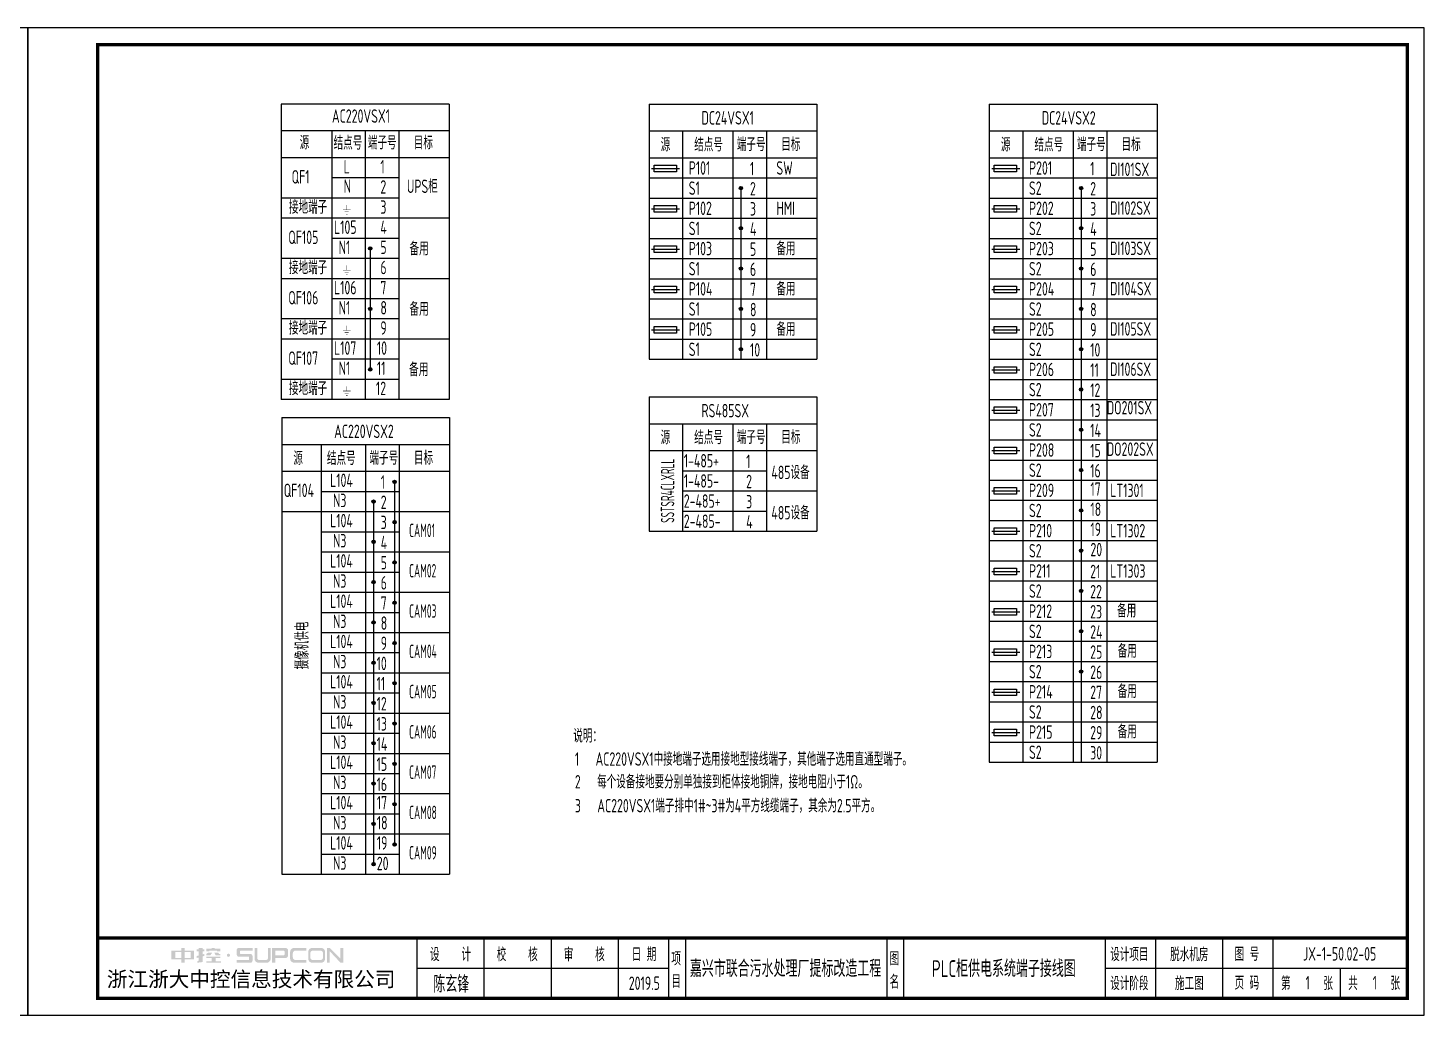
# Model space of a CAD drawing. Header units: millimetres. Extents: x 30557 to 235556, y -116603 to -73383.
# Drawn here: x 102610 to 106768, y -76323 to -73383 of the extents above; entities that cross this region are included whole.
import ezdxf
from ezdxf.enums import TextEntityAlignment as Align

# ---------------------------------------------------------------- set-up
doc = ezdxf.new("R2010")
doc.units = ezdxf.units.MM
doc.layers.add('1', color=3, linetype='Continuous')
doc.layers.add('文本层', color=2, linetype='Continuous')
doc.layers.add('_Drawing', color=7, linetype='Continuous', lineweight=25)
doc.styles.add('supcon', font='sceie.shx', dxfattribs={"width": 0.75, "height": 40, "bigfont": 'sceic.shx'})
doc.styles.add('Title', font='', dxfattribs={"height": 45})
doc.styles.get('Title').set_extended_font_data('SimHei')

# ---------------------------------------------------------------- blocks, each defined once
blk = doc.blocks.new('中控·SUPCON')
at = {"linetype": 'Continuous'}
h = blk.add_hatch(color=2, dxfattribs=at)
h.dxf.hatch_style = 1
h.paths.add_polyline_path([(34, 33), (20, 33), (20, 37), (15, 37), (15, 36), (15, 33), (0, 33), (0, 20), (13, 20), (15, 20), (15, 15), (20, 15), (20, 20), (22, 20), (34, 20)])
h.paths.add_polyline_path([(20, 30), (20, 31), (29, 31), (29, 22), (20, 22)], flags=16)
h.paths.add_polyline_path([(15, 30), (15, 22), (6, 22), (6, 31), (15, 31)], flags=16)
h.paths.add_polyline_path([(47, 32), (49, 32), (49, 35), (47, 35), (47, 37), (41, 37), (41, 35), (38, 35), (38, 32), (41, 32), (41, 25.8), (38, 25), (38, 22), (41, 22.8), (41, 18.3), (39, 17), (39, 15), (47, 16), (47, 24.5), (49, 25), (49, 28), (47, 27.5)])
h.paths.add_polyline_path([(61, 30), (55, 30), (52, 28), (52, 26), (58, 26)])
h.paths.add_polyline_path([(73, 28), (71, 28), (70, 30), (64, 30), (66, 26), (73, 26)])
h.paths.add_polyline_path([(73, 36), (64.6, 36), (64.6, 37), (60.4, 37), (60.4, 36), (52, 36), (52, 32), (56.8, 32), (56.8, 33.1), (68.2, 33.1), (68.2, 32), (73, 32)])
h.paths.add_polyline_path([(66, 22), (73, 22), (73, 24), (52, 24), (52, 22), (60, 22), (60, 17), (52, 17), (52, 15), (74, 15), (74, 17), (66, 17)])
h.paths.add_polyline_path([(82.7, 26.1, 1), (87.6, 26.1, 1)])
h.paths.add_polyline_path([(118, 28), (103.5, 28, -0.414214), (102.5, 29), (102.5, 32, -0.414214), (103.5, 33), (121, 33), (121, 37), (100.5, 37, 0.414214), (97.5, 34), (97.5, 27, 0.414214), (100.5, 24), (115, 24, -0.414214), (116, 23), (116, 20, -0.414214), (115, 19), (97.5, 19), (97.5, 15), (118, 15, 0.414214), (121, 18), (121, 25, 0.414214)])
h.paths.add_polyline_path([(128, 37), (124, 37), (124, 36), (124, 21, 0.414214), (130, 15), (142, 15, 0.414214), (148, 21), (148, 37), (144, 37), (144, 22, -0.414214), (141, 19), (131, 19, -0.414214), (128, 22)])
h.paths.add_polyline_path([(174, 26), (174, 33, 0.414214), (170, 37), (150, 37), (150, 36), (150, 15), (155, 15), (155, 22), (170, 22, 0.414214)])
h.paths.add_polyline_path([(167, 26), (155, 26), (155, 33), (167, 33, -0.414214), (169, 31), (169, 28, -0.414214)], flags=16)
h.paths.add_polyline_path([(201, 19), (185, 19, -0.414214), (181, 23), (181, 29, -0.414214), (185, 33), (201, 33), (201, 37), (183, 37, 0.414214), (177, 31), (177, 21, 0.414214), (183, 15), (201, 15)])
h.paths.add_polyline_path([(229, 21), (229, 31, 0.414214), (223, 37), (210, 37, 0.414214), (204, 31), (204, 21, 0.414214), (210, 15), (223, 15, 0.414214)])
h.paths.add_polyline_path([(207, 23), (207, 29, -0.414214), (211, 33), (222, 33, -0.414214), (226, 29), (226, 23, -0.414214), (222, 19), (211, 19, -0.414214)], flags=16)
h.paths.add_polyline_path([(236, 32.1), (252, 15), (256, 15), (256, 37), (252, 37), (252, 21), (236, 37), (232, 37), (232, 36), (232, 15), (236, 15)])
h = blk.add_hatch(color=2, dxfattribs=at)
h.dxf.hatch_style = 1
h.paths.add_polyline_path([(34, 33), (20, 33), (20, 37), (15, 37), (15, 36), (15, 33), (0, 33), (0, 20), (13, 20), (15, 20), (15, 15), (20, 15), (20, 20), (22, 20), (34, 20)])
h.paths.add_polyline_path([(20, 30), (20, 31), (29, 31), (29, 22), (20, 22)], flags=16)
h.paths.add_polyline_path([(15, 30), (15, 22), (6, 22), (6, 31), (15, 31)], flags=16)
h.paths.add_polyline_path([(47, 32), (49, 32), (49, 35), (47, 35), (47, 37), (41, 37), (41, 35), (38, 35), (38, 32), (41, 32), (41, 25.8), (38, 25), (38, 22), (41, 22.8), (41, 18.3), (39, 17), (39, 15), (47, 16), (47, 24.5), (49, 25), (49, 28), (47, 27.5)])
h.paths.add_polyline_path([(61, 30), (55, 30), (52, 28), (52, 26), (58, 26)])
h.paths.add_polyline_path([(73, 28), (71, 28), (70, 30), (64, 30), (66, 26), (73, 26)])
h.paths.add_polyline_path([(73, 36), (64.6, 36), (64.6, 37), (60.4, 37), (60.4, 36), (52, 36), (52, 32), (56.8, 32), (56.8, 33.1), (68.2, 33.1), (68.2, 32), (73, 32)])
h.paths.add_polyline_path([(66, 22), (73, 22), (73, 24), (52, 24), (52, 22), (60, 22), (60, 17), (52, 17), (52, 15), (74, 15), (74, 17), (66, 17)])
h.paths.add_polyline_path([(82.7, 26.1, 1), (87.6, 26.1, 1)])
h.paths.add_polyline_path([(118, 28), (103.5, 28, -0.414214), (102.5, 29), (102.5, 32, -0.414214), (103.5, 33), (121, 33), (121, 37), (100.5, 37, 0.414214), (97.5, 34), (97.5, 27, 0.414214), (100.5, 24), (115, 24, -0.414214), (116, 23), (116, 20, -0.414214), (115, 19), (97.5, 19), (97.5, 15), (118, 15, 0.414214), (121, 18), (121, 25, 0.414214)])
h.paths.add_polyline_path([(128, 37), (124, 37), (124, 36), (124, 21, 0.414214), (130, 15), (142, 15, 0.414214), (148, 21), (148, 37), (144, 37), (144, 22, -0.414214), (141, 19), (131, 19, -0.414214), (128, 22)])
h.paths.add_polyline_path([(174, 26), (174, 33, 0.414214), (170, 37), (150, 37), (150, 36), (150, 15), (155, 15), (155, 22), (170, 22, 0.414214)])
h.paths.add_polyline_path([(167, 26), (155, 26), (155, 33), (167, 33, -0.414214), (169, 31), (169, 28, -0.414214)], flags=16)
h.paths.add_polyline_path([(201, 19), (185, 19, -0.414214), (181, 23), (181, 29, -0.414214), (185, 33), (201, 33), (201, 37), (183, 37, 0.414214), (177, 31), (177, 21, 0.414214), (183, 15), (201, 15)])
h.paths.add_polyline_path([(229, 21), (229, 31, 0.414214), (223, 37), (210, 37, 0.414214), (204, 31), (204, 21, 0.414214), (210, 15), (223, 15, 0.414214)])
h.paths.add_polyline_path([(207, 23), (207, 29, -0.414214), (211, 33), (222, 33, -0.414214), (226, 29), (226, 23, -0.414214), (222, 19), (211, 19, -0.414214)], flags=16)
h.paths.add_polyline_path([(236, 32.1), (252, 15), (256, 15), (256, 37), (252, 37), (252, 21), (236, 37), (232, 37), (232, 36), (232, 15), (236, 15)])
h = blk.add_hatch(color=2, dxfattribs=at)
h.dxf.hatch_style = 1
h.paths.add_polyline_path([(34, 33), (20, 33), (20, 37), (15, 37), (15, 36), (15, 33), (0, 33), (0, 20), (13, 20), (15, 20), (15, 15), (20, 15), (20, 20), (22, 20), (34, 20)])
h.paths.add_polyline_path([(20, 30), (20, 31), (29, 31), (29, 22), (20, 22)], flags=16)
h.paths.add_polyline_path([(15, 30), (15, 22), (6, 22), (6, 31), (15, 31)], flags=16)
h.paths.add_polyline_path([(47, 32), (49, 32), (49, 35), (47, 35), (47, 37), (41, 37), (41, 35), (38, 35), (38, 32), (41, 32), (41, 25.8), (38, 25), (38, 22), (41, 22.8), (41, 18.3), (39, 17), (39, 15), (47, 16), (47, 24.5), (49, 25), (49, 28), (47, 27.5)])
h.paths.add_polyline_path([(61, 30), (55, 30), (52, 28), (52, 26), (58, 26)])
h.paths.add_polyline_path([(73, 28), (71, 28), (70, 30), (64, 30), (66, 26), (73, 26)])
h.paths.add_polyline_path([(73, 36), (64.6, 36), (64.6, 37), (60.4, 37), (60.4, 36), (52, 36), (52, 32), (56.8, 32), (56.8, 33.1), (68.2, 33.1), (68.2, 32), (73, 32)])
h.paths.add_polyline_path([(66, 22), (73, 22), (73, 24), (52, 24), (52, 22), (60, 22), (60, 17), (52, 17), (52, 15), (74, 15), (74, 17), (66, 17)])
h.paths.add_polyline_path([(82.7, 26.1, 1), (87.6, 26.1, 1)])
h.paths.add_polyline_path([(118, 28), (103.5, 28, -0.414214), (102.5, 29), (102.5, 32, -0.414214), (103.5, 33), (121, 33), (121, 37), (100.5, 37, 0.414214), (97.5, 34), (97.5, 27, 0.414214), (100.5, 24), (115, 24, -0.414214), (116, 23), (116, 20, -0.414214), (115, 19), (97.5, 19), (97.5, 15), (118, 15, 0.414214), (121, 18), (121, 25, 0.414214)])
h.paths.add_polyline_path([(128, 37), (124, 37), (124, 36), (124, 21, 0.414214), (130, 15), (142, 15, 0.414214), (148, 21), (148, 37), (144, 37), (144, 22, -0.414214), (141, 19), (131, 19, -0.414214), (128, 22)])
h.paths.add_polyline_path([(174, 26), (174, 33, 0.414214), (170, 37), (150, 37), (150, 36), (150, 15), (155, 15), (155, 22), (170, 22, 0.414214)])
h.paths.add_polyline_path([(167, 26), (155, 26), (155, 33), (167, 33, -0.414214), (169, 31), (169, 28, -0.414214)], flags=16)
h.paths.add_polyline_path([(201, 19), (185, 19, -0.414214), (181, 23), (181, 29, -0.414214), (185, 33), (201, 33), (201, 37), (183, 37, 0.414214), (177, 31), (177, 21, 0.414214), (183, 15), (201, 15)])
h.paths.add_polyline_path([(229, 21), (229, 31, 0.414214), (223, 37), (210, 37, 0.414214), (204, 31), (204, 21, 0.414214), (210, 15), (223, 15, 0.414214)])
h.paths.add_polyline_path([(207, 23), (207, 29, -0.414214), (211, 33), (222, 33, -0.414214), (226, 29), (226, 23, -0.414214), (222, 19), (211, 19, -0.414214)], flags=16)
h.paths.add_polyline_path([(236, 32.1), (252, 15), (256, 15), (256, 37), (252, 37), (252, 21), (236, 37), (232, 37), (232, 36), (232, 15), (236, 15)])
h = blk.add_hatch(color=2, dxfattribs=at)
h.dxf.hatch_style = 1
h.paths.add_polyline_path([(34, 33), (20, 33), (20, 37), (15, 37), (15, 36), (15, 33), (0, 33), (0, 20), (13, 20), (15, 20), (15, 15), (20, 15), (20, 20), (22, 20), (34, 20)])
h.paths.add_polyline_path([(20, 30), (20, 31), (29, 31), (29, 22), (20, 22)], flags=16)
h.paths.add_polyline_path([(15, 30), (15, 22), (6, 22), (6, 31), (15, 31)], flags=16)
h.paths.add_polyline_path([(47, 32), (49, 32), (49, 35), (47, 35), (47, 37), (41, 37), (41, 35), (38, 35), (38, 32), (41, 32), (41, 25.8), (38, 25), (38, 22), (41, 22.8), (41, 18.3), (39, 17), (39, 15), (47, 16), (47, 24.5), (49, 25), (49, 28), (47, 27.5)])
h.paths.add_polyline_path([(61, 30), (55, 30), (52, 28), (52, 26), (58, 26)])
h.paths.add_polyline_path([(73, 28), (71, 28), (70, 30), (64, 30), (66, 26), (73, 26)])
h.paths.add_polyline_path([(73, 36), (64.6, 36), (64.6, 37), (60.4, 37), (60.4, 36), (52, 36), (52, 32), (56.8, 32), (56.8, 33.1), (68.2, 33.1), (68.2, 32), (73, 32)])
h.paths.add_polyline_path([(66, 22), (73, 22), (73, 24), (52, 24), (52, 22), (60, 22), (60, 17), (52, 17), (52, 15), (74, 15), (74, 17), (66, 17)])
h.paths.add_polyline_path([(82.7, 26.1, 1), (87.6, 26.1, 1)])
h.paths.add_polyline_path([(118, 28), (103.5, 28, -0.414214), (102.5, 29), (102.5, 32, -0.414214), (103.5, 33), (121, 33), (121, 37), (100.5, 37, 0.414214), (97.5, 34), (97.5, 27, 0.414214), (100.5, 24), (115, 24, -0.414214), (116, 23), (116, 20, -0.414214), (115, 19), (97.5, 19), (97.5, 15), (118, 15, 0.414214), (121, 18), (121, 25, 0.414214)])
h.paths.add_polyline_path([(128, 37), (124, 37), (124, 36), (124, 21, 0.414214), (130, 15), (142, 15, 0.414214), (148, 21), (148, 37), (144, 37), (144, 22, -0.414214), (141, 19), (131, 19, -0.414214), (128, 22)])
h.paths.add_polyline_path([(174, 26), (174, 33, 0.414214), (170, 37), (150, 37), (150, 36), (150, 15), (155, 15), (155, 22), (170, 22, 0.414214)])
h.paths.add_polyline_path([(167, 26), (155, 26), (155, 33), (167, 33, -0.414214), (169, 31), (169, 28, -0.414214)], flags=16)
h.paths.add_polyline_path([(201, 19), (185, 19, -0.414214), (181, 23), (181, 29, -0.414214), (185, 33), (201, 33), (201, 37), (183, 37, 0.414214), (177, 31), (177, 21, 0.414214), (183, 15), (201, 15)])
h.paths.add_polyline_path([(229, 21), (229, 31, 0.414214), (223, 37), (210, 37, 0.414214), (204, 31), (204, 21, 0.414214), (210, 15), (223, 15, 0.414214)])
h.paths.add_polyline_path([(207, 23), (207, 29, -0.414214), (211, 33), (222, 33, -0.414214), (226, 29), (226, 23, -0.414214), (222, 19), (211, 19, -0.414214)], flags=16)
h.paths.add_polyline_path([(236, 32.1), (252, 15), (256, 15), (256, 37), (252, 37), (252, 21), (236, 37), (232, 37), (232, 36), (232, 15), (236, 15)])
h = blk.add_hatch(color=2, dxfattribs=at)
h.dxf.hatch_style = 1
h.paths.add_polyline_path([(34, 33), (20, 33), (20, 37), (15, 37), (15, 36), (15, 33), (0, 33), (0, 20), (13, 20), (15, 20), (15, 15), (20, 15), (20, 20), (22, 20), (34, 20)])
h.paths.add_polyline_path([(20, 30), (20, 31), (29, 31), (29, 22), (20, 22)], flags=16)
h.paths.add_polyline_path([(15, 30), (15, 22), (6, 22), (6, 31), (15, 31)], flags=16)
h.paths.add_polyline_path([(47, 32), (49, 32), (49, 35), (47, 35), (47, 37), (41, 37), (41, 35), (38, 35), (38, 32), (41, 32), (41, 25.8), (38, 25), (38, 22), (41, 22.8), (41, 18.3), (39, 17), (39, 15), (47, 16), (47, 24.5), (49, 25), (49, 28), (47, 27.5)])
h.paths.add_polyline_path([(61, 30), (55, 30), (52, 28), (52, 26), (58, 26)])
h.paths.add_polyline_path([(73, 28), (71, 28), (70, 30), (64, 30), (66, 26), (73, 26)])
h.paths.add_polyline_path([(73, 36), (64.6, 36), (64.6, 37), (60.4, 37), (60.4, 36), (52, 36), (52, 32), (56.8, 32), (56.8, 33.1), (68.2, 33.1), (68.2, 32), (73, 32)])
h.paths.add_polyline_path([(66, 22), (73, 22), (73, 24), (52, 24), (52, 22), (60, 22), (60, 17), (52, 17), (52, 15), (74, 15), (74, 17), (66, 17)])
h.paths.add_polyline_path([(82.7, 26.1, 1), (87.6, 26.1, 1)])
h.paths.add_polyline_path([(118, 28), (103.5, 28, -0.414214), (102.5, 29), (102.5, 32, -0.414214), (103.5, 33), (121, 33), (121, 37), (100.5, 37, 0.414214), (97.5, 34), (97.5, 27, 0.414214), (100.5, 24), (115, 24, -0.414214), (116, 23), (116, 20, -0.414214), (115, 19), (97.5, 19), (97.5, 15), (118, 15, 0.414214), (121, 18), (121, 25, 0.414214)])
h.paths.add_polyline_path([(128, 37), (124, 37), (124, 36), (124, 21, 0.414214), (130, 15), (142, 15, 0.414214), (148, 21), (148, 37), (144, 37), (144, 22, -0.414214), (141, 19), (131, 19, -0.414214), (128, 22)])
h.paths.add_polyline_path([(174, 26), (174, 33, 0.414214), (170, 37), (150, 37), (150, 36), (150, 15), (155, 15), (155, 22), (170, 22, 0.414214)])
h.paths.add_polyline_path([(167, 26), (155, 26), (155, 33), (167, 33, -0.414214), (169, 31), (169, 28, -0.414214)], flags=16)
h.paths.add_polyline_path([(201, 19), (185, 19, -0.414214), (181, 23), (181, 29, -0.414214), (185, 33), (201, 33), (201, 37), (183, 37, 0.414214), (177, 31), (177, 21, 0.414214), (183, 15), (201, 15)])
h.paths.add_polyline_path([(229, 21), (229, 31, 0.414214), (223, 37), (210, 37, 0.414214), (204, 31), (204, 21, 0.414214), (210, 15), (223, 15, 0.414214)])
h.paths.add_polyline_path([(207, 23), (207, 29, -0.414214), (211, 33), (222, 33, -0.414214), (226, 29), (226, 23, -0.414214), (222, 19), (211, 19, -0.414214)], flags=16)
h.paths.add_polyline_path([(236, 32.1), (252, 15), (256, 15), (256, 37), (252, 37), (252, 21), (236, 37), (232, 37), (232, 36), (232, 15), (236, 15)])
h = blk.add_hatch(color=2, dxfattribs=at)
h.dxf.hatch_style = 1
h.paths.add_polyline_path([(34, 33), (20, 33), (20, 37), (15, 37), (15, 36), (15, 33), (0, 33), (0, 20), (13, 20), (15, 20), (15, 15), (20, 15), (20, 20), (22, 20), (34, 20)])
h.paths.add_polyline_path([(20, 30), (20, 31), (29, 31), (29, 22), (20, 22)], flags=16)
h.paths.add_polyline_path([(15, 30), (15, 22), (6, 22), (6, 31), (15, 31)], flags=16)
h.paths.add_polyline_path([(47, 32), (49, 32), (49, 35), (47, 35), (47, 37), (41, 37), (41, 35), (38, 35), (38, 32), (41, 32), (41, 25.8), (38, 25), (38, 22), (41, 22.8), (41, 18.3), (39, 17), (39, 15), (47, 16), (47, 24.5), (49, 25), (49, 28), (47, 27.5)])
h.paths.add_polyline_path([(61, 30), (55, 30), (52, 28), (52, 26), (58, 26)])
h.paths.add_polyline_path([(73, 28), (71, 28), (70, 30), (64, 30), (66, 26), (73, 26)])
h.paths.add_polyline_path([(73, 36), (64.6, 36), (64.6, 37), (60.4, 37), (60.4, 36), (52, 36), (52, 32), (56.8, 32), (56.8, 33.1), (68.2, 33.1), (68.2, 32), (73, 32)])
h.paths.add_polyline_path([(66, 22), (73, 22), (73, 24), (52, 24), (52, 22), (60, 22), (60, 17), (52, 17), (52, 15), (74, 15), (74, 17), (66, 17)])
h.paths.add_polyline_path([(82.7, 26.1, 1), (87.6, 26.1, 1)])
h.paths.add_polyline_path([(118, 28), (103.5, 28, -0.414214), (102.5, 29), (102.5, 32, -0.414214), (103.5, 33), (121, 33), (121, 37), (100.5, 37, 0.414214), (97.5, 34), (97.5, 27, 0.414214), (100.5, 24), (115, 24, -0.414214), (116, 23), (116, 20, -0.414214), (115, 19), (97.5, 19), (97.5, 15), (118, 15, 0.414214), (121, 18), (121, 25, 0.414214)])
h.paths.add_polyline_path([(128, 37), (124, 37), (124, 36), (124, 21, 0.414214), (130, 15), (142, 15, 0.414214), (148, 21), (148, 37), (144, 37), (144, 22, -0.414214), (141, 19), (131, 19, -0.414214), (128, 22)])
h.paths.add_polyline_path([(174, 26), (174, 33, 0.414214), (170, 37), (150, 37), (150, 36), (150, 15), (155, 15), (155, 22), (170, 22, 0.414214)])
h.paths.add_polyline_path([(167, 26), (155, 26), (155, 33), (167, 33, -0.414214), (169, 31), (169, 28, -0.414214)], flags=16)
h.paths.add_polyline_path([(201, 19), (185, 19, -0.414214), (181, 23), (181, 29, -0.414214), (185, 33), (201, 33), (201, 37), (183, 37, 0.414214), (177, 31), (177, 21, 0.414214), (183, 15), (201, 15)])
h.paths.add_polyline_path([(229, 21), (229, 31, 0.414214), (223, 37), (210, 37, 0.414214), (204, 31), (204, 21, 0.414214), (210, 15), (223, 15, 0.414214)])
h.paths.add_polyline_path([(207, 23), (207, 29, -0.414214), (211, 33), (222, 33, -0.414214), (226, 29), (226, 23, -0.414214), (222, 19), (211, 19, -0.414214)], flags=16)
h.paths.add_polyline_path([(236, 32.1), (252, 15), (256, 15), (256, 37), (252, 37), (252, 21), (236, 37), (232, 37), (232, 36), (232, 15), (236, 15)])
blk = doc.blocks.new('supcon图框')
at = {"linetype": 'Continuous'}
for p, q in [((6145.7, 4361.7), (1987.7, 4361.7)), ((1987.7, 4361.7), (1987.7, 1421.7)), ((6145.7, 1421.7), (6145.7, 4361.7)), ((1987.7, 1421.7), (6145.7, 1421.7))]:
    blk.add_line(p, q, dxfattribs=at)
for p, q in [((3145.7, 1651.7), (3145.7, 1471.7)), ((3345.7, 1651.7), (3345.7, 1471.7)), ((3545.7, 1651.7), (3545.7, 1471.7)), ((3745.7, 1651.7), (3745.7, 1471.7)), ((3895.7, 1651.7), (3895.7, 1471.7)), ((3945.7, 1651.7), (3945.7, 1471.7)), ((4545.7, 1651.7), (4545.7, 1471.7)), ((4595.7, 1651.7), (4595.7, 1471.7)), ((5195.7, 1651.7), (5195.7, 1471.7)), ((5345.7, 1651.7), (5345.7, 1471.7)), ((5545.7, 1651.7), (5545.7, 1471.7)), ((5695.7, 1651.7), (5695.7, 1471.7)), ((3145.7, 1561.7), (3895.7, 1561.7)), ((5195.7, 1561.7), (6095.7, 1561.7)), ((5895.7, 1561.7), (5895.7, 1471.7))]:
    blk.add_line(p, q)
at = {"linetype": 'Continuous', "const_width": 10}
blk.add_lwpolyline([(2195.7, 4311.7), (6095.7, 4311.7), (6095.7, 1471.7), (2195.7, 1471.7)], close=True, dxfattribs=at)
blk.add_lwpolyline([(2195.7, 1651.7), (6095.7, 1651.7)], dxfattribs=at)
at = {"linetype": 'Continuous', "xscale": 2, "yscale": 2, "zscale": 2}
blk.add_blockref('中控·SUPCON', (2414.6, 1547.7), dxfattribs=at)
at = {"style": 'supcon', "width": 0.75}
for s, p in [('设    计', (3246.2, 1604.2)), ('校    核', (3444.8, 1604.2)), ('审    核', (3644.5, 1604.2)), ('日 期', (3822.5, 1604.2)), ('设计项目', (5268, 1604.2)), ('图 号', (5618, 1604.2)), ('项', (3918.2, 1590.7)), ('图', (4568.2, 1590.7)), ('目', (3918.2, 1522.9)), ('名', (4568.2, 1522.9)), ('设计阶段', (5268, 1518.1)), ('施工图', (5446.5, 1518.1)), ('页 码', (5618, 1518.1)), ('第      张', (5797, 1518.1)), ('共      张', (5997, 1518.1))]:
    blk.add_text(s, height=40, dxfattribs=at).set_placement(p, align=Align.MIDDLE)
at = {"style": 'Title'}
blk.add_text('浙江浙大中控信息技术有限公司', height=45, dxfattribs=at).set_placement((2222.8, 1506.2))

msp = doc.modelspace()

# ---------------------------------------------------------------- hatches: boundary and pattern name
h = msp.add_hatch(color=256)
h.dxf.hatch_style = 1
h.paths.add_polyline_path([(104737.8, -73859.8, 1), (104727.8, -73859.8, 1)])
h = msp.add_hatch(color=256)
h.dxf.hatch_style = 1
h.paths.add_polyline_path([(105751.1, -73859.8, 1), (105741.1, -73859.8, 1)])
h = msp.add_hatch(color=256)
h.dxf.hatch_style = 1
h.paths.add_polyline_path([(104737.8, -73979.8, 1), (104727.8, -73979.8, 1)])
h = msp.add_hatch(color=256)
h.dxf.hatch_style = 1
h.paths.add_polyline_path([(105751.1, -73979.8, 1), (105741.1, -73979.8, 1)])
h = msp.add_hatch(color=256)
h.dxf.hatch_style = 1
h.paths.add_polyline_path([(103634.1, -74039.8, 1), (103624.1, -74039.8, 1)])
h = msp.add_hatch(color=256)
h.dxf.hatch_style = 1
h.paths.add_polyline_path([(104737.8, -74099.8, 1), (104727.8, -74099.8, 1)])
h = msp.add_hatch(color=256)
h.dxf.hatch_style = 1
h.paths.add_polyline_path([(105751.1, -74099.8, 1), (105741.1, -74099.8, 1)])
h = msp.add_hatch(color=256)
h.dxf.hatch_style = 1
h.paths.add_polyline_path([(103634.1, -74219.8, 1), (103624.1, -74219.8, 1)])
h = msp.add_hatch(color=256)
h.dxf.hatch_style = 1
h.paths.add_polyline_path([(104737.8, -74219.8, 1), (104727.8, -74219.8, 1)])
h = msp.add_hatch(color=256)
h.dxf.hatch_style = 1
h.paths.add_polyline_path([(105751.1, -74219.8, 1), (105741.1, -74219.8, 1)])
h = msp.add_hatch(color=256)
h.dxf.hatch_style = 1
h.paths.add_polyline_path([(104737.8, -74339.8, 1), (104727.8, -74339.8, 1)])
h = msp.add_hatch(color=256)
h.dxf.hatch_style = 1
h.paths.add_polyline_path([(105751.1, -74339.8, 1), (105741.1, -74339.8, 1)])
h = msp.add_hatch(color=256)
h.dxf.hatch_style = 1
h.paths.add_polyline_path([(103634.1, -74399.8, 1), (103624.1, -74399.8, 1)])
h = msp.add_hatch(color=256)
h.dxf.hatch_style = 1
h.paths.add_polyline_path([(105751.1, -74459.8, 1), (105741.1, -74459.8, 1)])
h = msp.add_hatch(color=256)
h.dxf.hatch_style = 1
h.paths.add_polyline_path([(105751.1, -74579.8, 1), (105741.1, -74579.8, 1)])
h = msp.add_hatch(color=256)
h.dxf.hatch_style = 1
h.paths.add_polyline_path([(105751.1, -74699.8, 1), (105741.1, -74699.8, 1)])
h = msp.add_hatch(color=256)
h.dxf.hatch_style = 1
h.paths.add_polyline_path([(103706.3, -74734.9, 1), (103696.3, -74734.9, 1)])
h = msp.add_hatch(color=256)
h.dxf.hatch_style = 1
h.paths.add_polyline_path([(103643.9, -74793.5, 1), (103633.9, -74793.5, 1)])
h = msp.add_hatch(color=256)
h.dxf.hatch_style = 1
h.paths.add_polyline_path([(105751.1, -74819.8, 1), (105741.1, -74819.8, 1)])
h = msp.add_hatch(color=256)
h.dxf.hatch_style = 1
h.paths.add_polyline_path([(103706.3, -74854.9, 1), (103696.3, -74854.9, 1)])
h = msp.add_hatch(color=256)
h.dxf.hatch_style = 1
h.paths.add_polyline_path([(103643.9, -74913.5, 1), (103633.9, -74913.5, 1)])
h = msp.add_hatch(color=256)
h.dxf.hatch_style = 1
h.paths.add_polyline_path([(105751.1, -74939.8, 1), (105741.1, -74939.8, 1)])
h = msp.add_hatch(color=256)
h.dxf.hatch_style = 1
h.paths.add_polyline_path([(103706.3, -74974.9, 1), (103696.3, -74974.9, 1)])
h = msp.add_hatch(color=256)
h.dxf.hatch_style = 1
h.paths.add_polyline_path([(103643.9, -75033.5, 1), (103633.9, -75033.5, 1)])
h = msp.add_hatch(color=256)
h.dxf.hatch_style = 1
h.paths.add_polyline_path([(103706.3, -75094.9, 1), (103696.3, -75094.9, 1)])
h = msp.add_hatch(color=256)
h.dxf.hatch_style = 1
h.paths.add_polyline_path([(105751.1, -75059.8, 1), (105741.1, -75059.8, 1)])
h = msp.add_hatch(color=256)
h.dxf.hatch_style = 1
h.paths.add_polyline_path([(103643.9, -75153.5, 1), (103633.9, -75153.5, 1)])
h = msp.add_hatch(color=256)
h.dxf.hatch_style = 1
h.paths.add_polyline_path([(105751.1, -75179.8, 1), (105741.1, -75179.8, 1)])
h = msp.add_hatch(color=256)
h.dxf.hatch_style = 1
h.paths.add_polyline_path([(103706.3, -75214.9, 1), (103696.3, -75214.9, 1)])
h = msp.add_hatch(color=256)
h.dxf.hatch_style = 1
h.paths.add_polyline_path([(103643.9, -75273.5, 1), (103633.9, -75273.5, 1)])
h = msp.add_hatch(color=256)
h.dxf.hatch_style = 1
h.paths.add_polyline_path([(105751.1, -75299.8, 1), (105741.1, -75299.8, 1)])
h = msp.add_hatch(color=256)
h.dxf.hatch_style = 1
h.paths.add_polyline_path([(103706.3, -75334.9, 1), (103696.3, -75334.9, 1)])
h = msp.add_hatch(color=256)
h.dxf.hatch_style = 1
h.paths.add_polyline_path([(103643.9, -75393.5, 1), (103633.9, -75393.5, 1)])
h = msp.add_hatch(color=256)
h.dxf.hatch_style = 1
h.paths.add_polyline_path([(103706.3, -75454.9, 1), (103696.3, -75454.9, 1)])
h = msp.add_hatch(color=256)
h.dxf.hatch_style = 1
h.paths.add_polyline_path([(103643.9, -75513.5, 1), (103633.9, -75513.5, 1)])
h = msp.add_hatch(color=256)
h.dxf.hatch_style = 1
h.paths.add_polyline_path([(103706.3, -75574.9, 1), (103696.3, -75574.9, 1)])
h = msp.add_hatch(color=256)
h.dxf.hatch_style = 1
h.paths.add_polyline_path([(103643.9, -75633.5, 1), (103633.9, -75633.5, 1)])
h = msp.add_hatch(color=256)
h.dxf.hatch_style = 1
h.paths.add_polyline_path([(103706.3, -75694.9, 1), (103696.3, -75694.9, 1)])
h = msp.add_hatch(color=256)
h.dxf.hatch_style = 1
h.paths.add_polyline_path([(103643.9, -75753.5, 1), (103633.9, -75753.5, 1)])
h = msp.add_hatch(color=256)
h.dxf.hatch_style = 1
h.paths.add_polyline_path([(103706.3, -75814.9, 1), (103696.3, -75814.9, 1)])
h = msp.add_hatch(color=256)
h.dxf.hatch_style = 1
h.paths.add_polyline_path([(103643.9, -75873.5, 1), (103633.9, -75873.5, 1)])

# ---------------------------------------------------------------- linework, layer by layer
at = {"lineweight": -3}
for p, q in [((103864.2, -73609.8), (103364.2, -73609.8)), ((103364.2, -73609.8), (103364.2, -74489.8)), ((103864.2, -73609.8), (103864.2, -74489.8)), ((104459.2, -73609.8), (104959.2, -73609.8)), ((104459.2, -73609.8), (104459.2, -74369.8)), ((104959.2, -73609.8), (104959.2, -74369.8)), ((105472.5, -73609.8), (105972.5, -73609.8)), ((105472.5, -73609.8), (105472.5, -75569.8)), ((105972.5, -73609.8), (105972.5, -75569.8)), ((103864.2, -73689.8), (103364.2, -73689.8)), ((103514.2, -73689.8), (103514.2, -74489.8)), ((103614.2, -73689.8), (103614.2, -74489.8)), ((103714.2, -73689.8), (103714.2, -74489.8)), ((104459.2, -73689.8), (104959.2, -73689.8)), ((104559.2, -73689.8), (104559.2, -74369.8)), ((104709.2, -73689.8), (104709.2, -74369.8)), ((104809.2, -73689.8), (104809.2, -74369.8)), ((105472.5, -73689.8), (105972.5, -73689.8)), ((105572.5, -73689.8), (105572.5, -75569.8)), ((105722.5, -73689.8), (105722.5, -75569.8)), ((105822.5, -73689.8), (105822.5, -75569.8)), ((103864.2, -73769.8), (103364.2, -73769.8)), ((104459.2, -73769.8), (104959.2, -73769.8)), ((104459.2, -73769.8), (104959.2, -73769.8)), ((104459.2, -73769.8), (104959.2, -73769.8)), ((103714.2, -73829.8), (103514.2, -73829.8)), ((104459.2, -73829.8), (104959.2, -73829.8)), ((103714.2, -73889.8), (103364.2, -73889.8)), ((104459.2, -73889.8), (104959.2, -73889.8)), ((104459.2, -73889.8), (104959.2, -73889.8)), ((103864.2, -73949.8), (103364.2, -73949.8)), ((104459.2, -73949.8), (104959.2, -73949.8)), ((103714.2, -74009.8), (103514.2, -74009.8)), ((104459.2, -74009.8), (104959.2, -74009.8)), ((104459.2, -74009.8), (104959.2, -74009.8)), ((103714.2, -74069.8), (103364.2, -74069.8)), ((104459.2, -74069.8), (104959.2, -74069.8)), ((103864.2, -74129.8), (103364.2, -74129.8)), ((104459.2, -74129.8), (104959.2, -74129.8)), ((104459.2, -74129.8), (104959.2, -74129.8)), ((103714.2, -74189.8), (103514.2, -74189.8)), ((104459.2, -74189.8), (104959.2, -74189.8)), ((103714.2, -74249.8), (103364.2, -74249.8)), ((104459.2, -74249.8), (104959.2, -74249.8)), ((103864.2, -74309.8), (103364.2, -74309.8)), ((104459.2, -74309.8), (104959.2, -74309.8)), ((103714.2, -74369.8), (103514.2, -74369.8)), ((104459.2, -74369.8), (104959.2, -74369.8)), ((104459.2, -74369.8), (104959.2, -74369.8)), ((103714.2, -74429.8), (103364.2, -74429.8)), ((103714.2, -74429.8), (103514.2, -74429.8)), ((103864.2, -74489.8), (103364.2, -74489.8)), ((104459.2, -74481.7), (104959.2, -74481.7)), ((104459.2, -74481.7), (104459.2, -74881.7)), ((104959.2, -74481.7), (104959.2, -74881.7)), ((103365.3, -74543.5), (103865.3, -74543.5)), ((103365.3, -74543.5), (103365.3, -75903.5)), ((103865.3, -74543.5), (103865.3, -75903.5)), ((104459.2, -74561.7), (104959.2, -74561.7)), ((104559.2, -74561.7), (104559.2, -74881.7)), ((104709.2, -74561.7), (104709.2, -74881.7)), ((104809.2, -74561.7), (104809.2, -74881.7)), ((103365.3, -74623.5), (103865.3, -74623.5)), ((103483.3, -74623.5), (103483.3, -75903.5)), ((103615.3, -74623.5), (103615.3, -75903.5)), ((103715.3, -74623.5), (103715.3, -75903.5)), ((104459.2, -74641.7), (104959.2, -74641.7)), ((104459.2, -74641.7), (104959.2, -74641.7)), ((104459.2, -74641.7), (104959.2, -74641.7)), ((104559.2, -74701.7), (104809.2, -74701.7)), ((104559.2, -74761.7), (104959.2, -74761.7)), ((104559.2, -74761.7), (104959.2, -74761.7)), ((104559.2, -74821.7), (104809.2, -74821.7)), ((104459.2, -74881.7), (104959.2, -74881.7)), ((104459.2, -74881.7), (104959.2, -74881.7))]:
    msp.add_line(p, q, dxfattribs=at)
for p, q in [((104466.5, -73801.7), (104550.4, -73801.7)), ((105479.8, -73801.7), (105563.7, -73801.7)), ((105479.8, -73801.7), (105563.7, -73801.7)), ((104466.5, -73921.7), (104550.4, -73921.7)), ((105479.8, -73921.7), (105563.7, -73921.7)), ((105479.8, -73921.7), (105563.7, -73921.7)), ((104466.5, -74041.7), (104550.4, -74041.7)), ((105479.8, -74041.7), (105563.7, -74041.7)), ((105479.8, -74041.7), (105563.7, -74041.7)), ((104466.5, -74161.7), (104550.4, -74161.7)), ((105479.8, -74161.7), (105563.7, -74161.7)), ((104466.5, -74281.7), (104550.4, -74281.7)), ((105479.8, -74281.7), (105563.7, -74281.7)), ((105479.8, -74401.7), (105563.7, -74401.7)), ((105479.8, -74521.7), (105563.7, -74521.7)), ((105479.8, -74641.7), (105563.7, -74641.7)), ((103701.3, -74734.9), (103701.3, -75817.2)), ((105479.8, -74761.7), (105563.7, -74761.7)), ((105479.8, -74881.7), (105563.7, -74881.7)), ((105479.8, -75001.7), (105563.7, -75001.7)), ((105479.8, -75001.7), (105563.7, -75001.7)), ((105479.8, -75121.7), (105563.7, -75121.7)), ((105479.8, -75121.7), (105563.7, -75121.7)), ((105479.8, -75241.7), (105563.7, -75241.7)), ((105479.8, -75241.7), (105563.7, -75241.7)), ((105479.8, -75361.7), (105563.7, -75361.7)), ((105479.8, -75361.7), (105563.7, -75361.7)), ((105479.8, -75481.7), (105563.7, -75481.7)), ((105479.8, -75481.7), (105563.7, -75481.7))]:
    msp.add_line(p, q)
at = {"color": 7, "lineweight": -3}
for p, q in [((105472.5, -73769.8), (105972.5, -73769.8)), ((105472.5, -73769.8), (105972.5, -73769.8)), ((105472.5, -73829.8), (105972.5, -73829.8)), ((105472.5, -73889.8), (105972.5, -73889.8)), ((105472.5, -73889.8), (105972.5, -73889.8)), ((105472.5, -73949.8), (105972.5, -73949.8)), ((105472.5, -74009.8), (105972.5, -74009.8)), ((105472.5, -74009.8), (105972.5, -74009.8)), ((105472.5, -74069.8), (105972.5, -74069.8)), ((105472.5, -74129.8), (105972.5, -74129.8)), ((105472.5, -74129.8), (105972.5, -74129.8)), ((105472.5, -74189.8), (105972.5, -74189.8)), ((105472.5, -74249.8), (105972.5, -74249.8)), ((105472.5, -74249.8), (105972.5, -74249.8)), ((105472.5, -74309.8), (105972.5, -74309.8)), ((105472.5, -74369.8), (105972.5, -74369.8)), ((105472.5, -74369.8), (105972.5, -74369.8)), ((105472.5, -74429.8), (105972.5, -74429.8)), ((105472.5, -74489.8), (105972.5, -74489.8)), ((105472.5, -74489.8), (105972.5, -74489.8)), ((105472.5, -74549.8), (105972.5, -74549.8)), ((105472.5, -74609.8), (105972.5, -74609.8)), ((105472.5, -74609.8), (105972.5, -74609.8)), ((105472.5, -74669.8), (105972.5, -74669.8)), ((103365.3, -74703.5), (103865.3, -74703.5)), ((103365.3, -74703.5), (103865.3, -74703.5)), ((105472.5, -74729.8), (105972.5, -74729.8)), ((105472.5, -74729.8), (105972.5, -74729.8)), ((105472.5, -74729.8), (105972.5, -74729.8)), ((103483.3, -74763.5), (103715.3, -74763.5)), ((105472.5, -74789.8), (105972.5, -74789.8)), ((103365.3, -74823.5), (103865.3, -74823.5)), ((103365.3, -74823.5), (103865.3, -74823.5)), ((103483.3, -74883.5), (103715.3, -74883.5)), ((105472.5, -74849.8), (105972.5, -74849.8)), ((105472.5, -74909.8), (105972.5, -74909.8)), ((103483.3, -74943.5), (103865.3, -74943.5)), ((103483.3, -74943.5), (103865.3, -74943.5)), ((103483.3, -75003.5), (103715.3, -75003.5)), ((105472.5, -74969.8), (105972.5, -74969.8)), ((105472.5, -74969.8), (105972.5, -74969.8)), ((105472.5, -75029.8), (105972.5, -75029.8)), ((103483.3, -75063.5), (103865.3, -75063.5)), ((103483.3, -75063.5), (103865.3, -75063.5)), ((105472.5, -75089.8), (105972.5, -75089.8)), ((105472.5, -75089.8), (105972.5, -75089.8)), ((105472.5, -75089.8), (105972.5, -75089.8)), ((103483.3, -75123.5), (103715.3, -75123.5)), ((105472.5, -75149.8), (105972.5, -75149.8)), ((103483.3, -75183.5), (103865.3, -75183.5)), ((103483.3, -75183.5), (103865.3, -75183.5)), ((105472.5, -75209.8), (105972.5, -75209.8)), ((103483.3, -75243.5), (103715.3, -75243.5)), ((105472.5, -75269.8), (105972.5, -75269.8)), ((103483.3, -75303.5), (103865.3, -75303.5)), ((103483.3, -75303.5), (103865.3, -75303.5)), ((105472.5, -75329.8), (105972.5, -75329.8)), ((105472.5, -75329.8), (105972.5, -75329.8)), ((103483.3, -75363.5), (103715.3, -75363.5)), ((103483.3, -75423.5), (103865.3, -75423.5)), ((103483.3, -75423.5), (103865.3, -75423.5)), ((105472.5, -75389.8), (105972.5, -75389.8)), ((105472.5, -75449.8), (105972.5, -75449.8)), ((103483.3, -75483.5), (103715.3, -75483.5)), ((103483.3, -75543.5), (103865.3, -75543.5)), ((103483.3, -75543.5), (103865.3, -75543.5)), ((105472.5, -75509.8), (105972.5, -75509.8)), ((105472.5, -75569.8), (105972.5, -75569.8)), ((105472.5, -75569.8), (105972.5, -75569.8)), ((103483.3, -75603.5), (103715.3, -75603.5)), ((103483.3, -75663.5), (103865.3, -75663.5)), ((103483.3, -75663.5), (103865.3, -75663.5)), ((103483.3, -75663.5), (103865.3, -75663.5)), ((103483.3, -75723.5), (103715.3, -75723.5)), ((103483.3, -75783.5), (103865.3, -75783.5)), ((103483.3, -75843.5), (103715.3, -75843.5)), ((103365.3, -75903.5), (103865.3, -75903.5)), ((103365.3, -75903.5), (103865.3, -75903.5))]:
    msp.add_line(p, q, dxfattribs=at)
at = {"color": 3, "linetype": 'Continuous'}
msp.add_line((104732.8, -73859.8), (104732.8, -74369.8), dxfattribs=at)
at = {"color": 3}
for p, q in [((105746.1, -73859.8), (105746.1, -75569.8)), ((103629.1, -74040), (103629.1, -74402.3)), ((103638.9, -74793.5), (103638.9, -75874.6))]:
    msp.add_line(p, q, dxfattribs=at)
for points in [[(104474.1, -73791.9), (104540.7, -73791.9), (104540.7, -73811.6), (104474.1, -73811.6)], [(105487.3, -73791.9), (105554, -73791.9), (105554, -73811.6), (105487.3, -73811.6)], [(105487.3, -73791.9), (105554, -73791.9), (105554, -73811.6), (105487.3, -73811.6)], [(104474.1, -73911.9), (104540.7, -73911.9), (104540.7, -73931.6), (104474.1, -73931.6)], [(105487.3, -73911.9), (105554, -73911.9), (105554, -73931.6), (105487.3, -73931.6)], [(105487.3, -73911.9), (105554, -73911.9), (105554, -73931.6), (105487.3, -73931.6)], [(104474.1, -74031.9), (104540.7, -74031.9), (104540.7, -74051.6), (104474.1, -74051.6)], [(105487.3, -74031.9), (105554, -74031.9), (105554, -74051.6), (105487.3, -74051.6)], [(105487.3, -74031.9), (105554, -74031.9), (105554, -74051.6), (105487.3, -74051.6)], [(104474.1, -74151.9), (104540.7, -74151.9), (104540.7, -74171.6), (104474.1, -74171.6)], [(105487.3, -74151.9), (105554, -74151.9), (105554, -74171.6), (105487.3, -74171.6)], [(104474.1, -74271.9), (104540.7, -74271.9), (104540.7, -74291.6), (104474.1, -74291.6)], [(105487.3, -74271.9), (105554, -74271.9), (105554, -74291.6), (105487.3, -74291.6)], [(105487.3, -74391.9), (105554, -74391.9), (105554, -74411.6), (105487.3, -74411.6)], [(105487.3, -74511.9), (105554, -74511.9), (105554, -74531.6), (105487.3, -74531.6)], [(105487.3, -74631.9), (105554, -74631.9), (105554, -74651.6), (105487.3, -74651.6)], [(105487.3, -74751.9), (105554, -74751.9), (105554, -74771.6), (105487.3, -74771.6)], [(105487.3, -74871.9), (105554, -74871.9), (105554, -74891.6), (105487.3, -74891.6)], [(105487.3, -74991.9), (105554, -74991.9), (105554, -75011.6), (105487.3, -75011.6)], [(105487.3, -74991.9), (105554, -74991.9), (105554, -75011.6), (105487.3, -75011.6)], [(105487.3, -75111.9), (105554, -75111.9), (105554, -75131.6), (105487.3, -75131.6)], [(105487.3, -75111.9), (105554, -75111.9), (105554, -75131.6), (105487.3, -75131.6)], [(105487.3, -75231.9), (105554, -75231.9), (105554, -75251.6), (105487.3, -75251.6)], [(105487.3, -75231.9), (105554, -75231.9), (105554, -75251.6), (105487.3, -75251.6)], [(105487.3, -75351.9), (105554, -75351.9), (105554, -75371.6), (105487.3, -75371.6)], [(105487.3, -75351.9), (105554, -75351.9), (105554, -75371.6), (105487.3, -75371.6)], [(105487.3, -75471.9), (105554, -75471.9), (105554, -75491.6), (105487.3, -75491.6)], [(105487.3, -75471.9), (105554, -75471.9), (105554, -75491.6), (105487.3, -75491.6)]]:
    msp.add_lwpolyline(points, close=True)
for centre in [(104732.8, -73859.8), (105746.1, -73859.8), (104732.8, -73979.8), (105746.1, -73979.8), (103629.1, -74039.8), (104732.8, -74099.8), (105746.1, -74099.8), (103629.1, -74219.8), (104732.8, -74219.8), (105746.1, -74219.8), (104732.8, -74339.8), (105746.1, -74339.8), (103629.1, -74399.8), (105746.1, -74459.8), (105746.1, -74579.8), (105746.1, -74699.8), (103701.3, -74734.9), (103638.9, -74793.5), (105746.1, -74819.8), (103701.3, -74854.9), (103638.9, -74913.5), (105746.1, -74939.8), (103701.3, -74974.9), (103638.9, -75033.5), (103701.3, -75094.9), (105746.1, -75059.8), (103638.9, -75153.5), (105746.1, -75179.8), (103701.3, -75214.9), (103638.9, -75273.5), (105746.1, -75299.8), (103701.3, -75334.9), (103638.9, -75393.5), (103701.3, -75454.9), (103638.9, -75513.5), (103701.3, -75574.9), (103638.9, -75633.5), (103701.3, -75694.9), (103638.9, -75753.5), (103701.3, -75814.9), (103638.9, -75873.5)]:
    msp.add_circle(centre, 5)
at = {"layer": '1', "color": 0, "const_width": 1.08}
for points in [[(103547.6, -73924.3), (103570.3, -73924.3)], [(103558.9, -73910.2), (103558.9, -73924.3)], [(103552.9, -73930.6), (103565.2, -73930.6)], [(103556.7, -73937.2), (103561.4, -73937.2)], [(103558.9, -74090.2), (103558.9, -74104.3)], [(103547.6, -74104.3), (103570.3, -74104.3)], [(103552.9, -74110.6), (103565.2, -74110.6)], [(103556.7, -74117.2), (103561.4, -74117.2)], [(103547.6, -74284.3), (103570.3, -74284.3)], [(103552.9, -74290.6), (103565.2, -74290.6)], [(103556.7, -74297.2), (103561.4, -74297.2)], [(103558.9, -74270.2), (103558.9, -74284.3)], [(103547.6, -74464.3), (103570.3, -74464.3)], [(103558.9, -74450.2), (103558.9, -74464.3)], [(103552.9, -74470.6), (103565.2, -74470.6)], [(103556.7, -74477.2), (103561.4, -74477.2)]]:
    msp.add_lwpolyline(points, dxfattribs=at)

# ---------------------------------------------------------------- block references
for p in [(96463.8, -77744.7), (100621.8, -77744.7)]:
    msp.add_blockref('supcon图框', p)

# ---------------------------------------------------------------- texts
at = {"style": 'supcon', "width": 0.75}
for s, p in [('L', (103549.9, -73816.5)), ('P101', (104577.6, -73820.1)), ('SW', (104838.6, -73820.1)), ('P201', (105590.9, -73820.1)), ('DI101SX', (105832.3, -73824.1)), ('N', (103549.9, -73874.2)), ('S1', (104577.6, -73880.1)), ('S2', (105590.9, -73880.1)), ('P102', (104577.6, -73940.1)), ('HMI', (104838.6, -73940.1)), ('P202', (105590.9, -73940.1)), ('DI102SX', (105832.3, -73939.4)), ('L105', (103521, -73996.5)), ('S1', (104577.6, -74000.1)), ('S2', (105590.9, -74000.1)), ('N1', (103534.9, -74056.5)), ('P103', (104577.6, -74060.1)), ('备用', (104838.6, -74060.1)), ('P203', (105590.9, -74060.1)), ('DI103SX', (105832.3, -74059.4)), ('S1', (104577.6, -74120.1)), ('S2', (105590.9, -74120.1)), ('L106', (103521, -74176.5)), ('备用', (104838.6, -74180.1)), ('P104', (104577.6, -74180.1)), ('P204', (105590.9, -74180.1)), ('DI104SX', (105832.3, -74179.4)), ('N1', (103534.9, -74236.5)), ('S1', (104577.6, -74240.1)), ('S2', (105590.9, -74240.1)), ('P105', (104577.6, -74300.1)), ('备用', (104838.6, -74300.1)), ('P205', (105590.9, -74300.1)), ('DI105SX', (105832.3, -74299.4)), ('L107', (103521, -74356.5)), ('S1', (104577.6, -74360.1)), ('S2', (105590.9, -74360.1)), ('N1', (103534.9, -74416.5)), ('P206', (105590.9, -74420.1)), ('DI106SX', (105832.3, -74419.4)), ('S2', (105590.9, -74480.1)), ('P207', (105590.9, -74540.1)), ('DO201SX', (105822.5, -74534)), ('S2', (105590.9, -74600.1)), ('P208', (105590.9, -74660.1)), ('DO202SX', (105822.5, -74657.4)), ('1-485+', (104562.8, -74692.1)), ('L104', (103509.3, -74750.2)), ('1-485-', (104562.8, -74752.1)), ('485设备', (104823.6, -74726.8)), ('S2', (105590.9, -74720.1)), ('P209', (105590.9, -74780.1)), ('LT1301', (105832.9, -74780.3)), ('N3', (103518, -74810.2)), ('2-485+', (104562.8, -74812.1)), ('S2', (105590.9, -74840.1)), ('L104', (103509.3, -74870.2)), ('2-485-', (104562.8, -74872.1)), ('485设备', (104823.6, -74846.8)), ('P210', (105590.9, -74900.1)), ('LT1302', (105832.9, -74900.3)), ('N3', (103518, -74930.2)), ('S2', (105590.9, -74960.1)), ('L104', (103509.3, -74990.2)), ('N3', (103518, -75050.2)), ('P211', (105590.9, -75020.1)), ('LT1303', (105832.9, -75020.3)), ('S2', (105590.9, -75080.1)), ('L104', (103509.3, -75110.2)), ('N3', (103518, -75170.2)), ('P212', (105590.9, -75140.1)), ('备用', (105853.3, -75138.7)), ('S2', (105590.9, -75200.1)), ('L104', (103509.3, -75230.2)), ('备用', (105855, -75258.7)), ('N3', (103518, -75290.2)), ('P213', (105590.9, -75260.1)), ('S2', (105590.9, -75320.1)), ('L104', (103509.3, -75350.2)), ('P214', (105590.9, -75380.1)), ('备用', (105855, -75378.7)), ('N3', (103518, -75410.2)), ('S2', (105590.9, -75440.1)), ('L104', (103509.3, -75470.2)), ('P215', (105590.9, -75500.1)), ('备用', (105855, -75498.7)), ('N3', (103518, -75530.2)), ('L104', (103509.3, -75590.2)), ('S2', (105590.9, -75560.1)), ('N3', (103518, -75650.2)), ('L104', (103509.3, -75710.2)), ('N3', (103518, -75770.2)), ('L104', (103509.3, -75830.2)), ('N3', (103518, -75890.2))]:
    msp.add_text(s, height=40, dxfattribs=at).set_placement(p)
at = {"color": 3, "style": 'supcon', "width": 0.75}
for s, height, p in [('脱水机房', 40, (106068.2, -76140.5)), ('陈玄锋', 50, (103870.3, -76228)), ('2019.5', 40, (104445.3, -76228)), ('1', 40, (106420.8, -76226.6))]:
    msp.add_text(s, height=height, dxfattribs=at).set_placement(p, align=Align.MIDDLE)
at = {"layer": '1', "color": 7, "style": 'supcon', "width": 0.75}
for s, p in [('说明：', (104233.8, -75511.4)), ('1   AC220VSX1中接地端子选用接地型接线端子，其他端子选用直通型端子。', (104238.4, -75580.4)), ('2   每个设备接地要分别单独接到柜体接地铜牌，接地电阻小于1Ω。', (104238.4, -75648.1)), ('3   AC220VSX1端子排中1#~3#为4平方线缆端子，其余为2.5平方。', (104238.4, -75719.3))]:
    msp.add_text(s, height=40, dxfattribs=at).set_placement(p)
at = {"layer": '_Drawing', "color": 3, "style": 'supcon', "width": 0.75}
for s, height, p in [('JX-1-50.02-05', 40, (106516, -76140.5)), ('嘉兴市联合污水处理厂提标改造工程', 50, (104865.9, -76181.9)), ('PLC柜供电系统端子接线图', 50, (105515.9, -76181.9)), ('1', 40, (106620.8, -76226.6))]:
    msp.add_text(s, height=height, dxfattribs=at).set_placement(p, align=Align.MIDDLE)
at = {"layer": '文本层', "color": 0, "style": 'supcon', "width": 0.75}
for s, p in [('AC220VSX1', (103514.9, -73665.5)), ('DC24VSX1', (104615.4, -73670.8)), ('DC24VSX2', (105628.7, -73670.8)), ('源', (103418.8, -73744.6)), ('结点号', (103519.8, -73745.5)), ('端子号 ', (103621.9, -73744.6)), ('目标', (103758.7, -73744.6)), ('源', (104494, -73750.8)), ('结点号 ', (104593.8, -73750.8)), ('端子号', (104720.6, -73749.9)), ('目标', (104853.1, -73749.9)), ('源', (105507.3, -73750.8)), ('结点号 ', (105607.1, -73750.8)), ('端子号', (105733.8, -73749.9)), ('目标', (105866.4, -73749.9)), ('1', (103659.2, -73816.5)), ('1', (104759.9, -73821.8)), ('2', (103659.2, -73876.5)), ('2', (104759.9, -73881.8)), ('3', (103659.2, -73936.5)), ('3', (104759.9, -73941.8)), ('4', (103659.2, -73996.5)), ('4', (104759.9, -74001.8)), ('5', (103659.2, -74056.5)), ('5', (104759.9, -74061.8)), ('6', (103659.2, -74116.5)), ('6', (104759.9, -74121.8)), ('7', (103659.2, -74176.5)), ('8', (103659.2, -74236.5)), ('9', (103659.2, -74296.5)), ('10', (103648.7, -74356.5)), ('11', (103648.7, -74416.5)), ('12', (103645.9, -74476.5)), ('RS485SX', (104615.4, -74542.7)), ('AC220VSX2', (103521.5, -74604.5)), ('源', (104494, -74622.8)), ('结点号 ', (104593.8, -74622.8)), ('端子号', (104720.6, -74621.9)), ('目标', (104853.1, -74621.8)), ('源', (103400.1, -74684.5)), ('结点号 ', (103499.9, -74684.6)), ('端子号', (103626.6, -74683.7)), ('目标', (103759.2, -74683.6)), ('1', (104748.5, -74693.8)), ('2', (104748.5, -74753.8)), ('17', (105773.8, -74776.5)), ('3', (104748.5, -74813.8)), ('18', (105773.8, -74836.5)), ('4', (104748.5, -74873.8)), ('19', (105773.8, -74896.5)), ('20', (105773.8, -74956.5)), ('17', (103648.5, -75710.2)), ('18', (103648.5, -75770.2)), ('19', (103648.5, -75830.2)), ('20', (103648.5, -75891.4))]:
    msp.add_text(s, height=40, dxfattribs=at).set_placement(p)
at = {"layer": '文本层', "color": 7, "style": 'supcon'}
for s, width, p in [('1', 0.75, (105773.1, -73821.8)), ('QF1', 0.75, (103394.8, -73846.5)), ('UPS柜', 0.75, (103738.3, -73874.7)), ('2', 0.75, (105773.1, -73881.8)), ('接地端子', 0.75, (103386.9, -73936.5)), ('3', 0.75, (105773.1, -73941.8)), ('4', 0.75, (105773.1, -74001.8)), ('QF105', 0.75, (103384.9, -74026.5)), ('备用', 0.6, (103745.7, -74060.3)), ('5', 0.75, (105773.1, -74061.8)), ('接地端子', 0.75, (103386.9, -74116.5)), ('6', 0.75, (105773.1, -74121.8)), ('QF106', 0.75, (103384.9, -74206.5)), ('7', 0.75, (104759.9, -74181.8)), ('7', 0.75, (105773.1, -74181.8)), ('备用', 0.6, (103745.7, -74240.3)), ('8', 0.75, (104759.9, -74241.8)), ('8', 0.75, (105773.1, -74241.8)), ('接地端子', 0.75, (103386.9, -74296.5)), ('9', 0.75, (104759.9, -74301.8)), ('9', 0.75, (105773.1, -74301.8)), ('10', 0.75, (104759.9, -74361.8)), ('10', 0.75, (105773.1, -74361.8)), ('QF107', 0.75, (103384.9, -74386.5)), ('备用', 0.6, (103744.7, -74420.3)), ('11', 0.75, (105773.1, -74421.8)), ('接地端子', 0.75, (103386.9, -74476.5)), ('12', 0.75, (105773.1, -74481.8)), ('13', 0.75, (105773.1, -74541.8)), ('14', 0.75, (105773.1, -74601.8)), ('15', 0.75, (105773.1, -74661.8)), ('1', 0.75, (103660.2, -74755.6)), ('16', 0.75, (105773.1, -74721.8)), ('QF104', 0.75, (103371.3, -74780.2)), ('2', 0.75, (103660.2, -74815.6)), ('3', 0.75, (103660.2, -74875.6)), ('CAM01', 0.6, (103744.7, -74899.5)), ('4', 0.75, (103660.2, -74935.6)), ('5', 0.75, (103660.2, -74995.6)), ('CAM02', 0.6, (103744.7, -75019.5)), ('21', 0.75, (105773.1, -75021.8)), ('6', 0.75, (103660.2, -75055.6)), ('22', 0.75, (105773.1, -75081.8)), ('7', 0.75, (103660.2, -75115.6)), ('CAM03', 0.6, (103744.7, -75139.5)), ('23', 0.75, (105773.1, -75141.8)), ('8', 0.75, (103660.2, -75175.6)), ('24', 0.75, (105773.1, -75201.8)), ('9', 0.75, (103660.2, -75235.6)), ('10', 0.75, (103647.9, -75295.6)), ('CAM04', 0.6, (103744.7, -75259.5)), ('25', 0.75, (105773.1, -75261.8)), ('26', 0.75, (105773.1, -75321.8)), ('11', 0.75, (103647.9, -75355.6)), ('CAM05', 0.6, (103744.7, -75379.5)), ('27', 0.75, (105773.1, -75381.8)), ('12', 0.75, (103647.9, -75415.6)), ('28', 0.75, (105773.1, -75441.8)), ('13', 0.75, (103647.9, -75475.6)), ('CAM06', 0.6, (103744.7, -75499.5)), ('29', 0.75, (105773.1, -75501.8)), ('14', 0.75, (103647.9, -75535.6)), ('30', 0.75, (105773.1, -75561.8)), ('15', 0.75, (103647.9, -75595.6)), ('CAM07', 0.6, (103744.7, -75619.5)), ('16', 0.75, (103647.9, -75655.6)), ('CAM08', 0.6, (103744.7, -75739.5)), ('CAM09', 0.6, (103744.7, -75859.5))]:
    msp.add_text(s, height=40, dxfattribs=dict(at, width=width)).set_placement(p)
for s, width, p in [('SSTSR4CLXRLL', 0.6, (104534.5, -74856.8)), ('摄像机供电', 0.75, (103445.7, -75293.3))]:
    msp.add_text(s, height=40, rotation=90, dxfattribs=dict(at, width=width)).set_placement(p)

doc.saveas('drawing.dxf')
